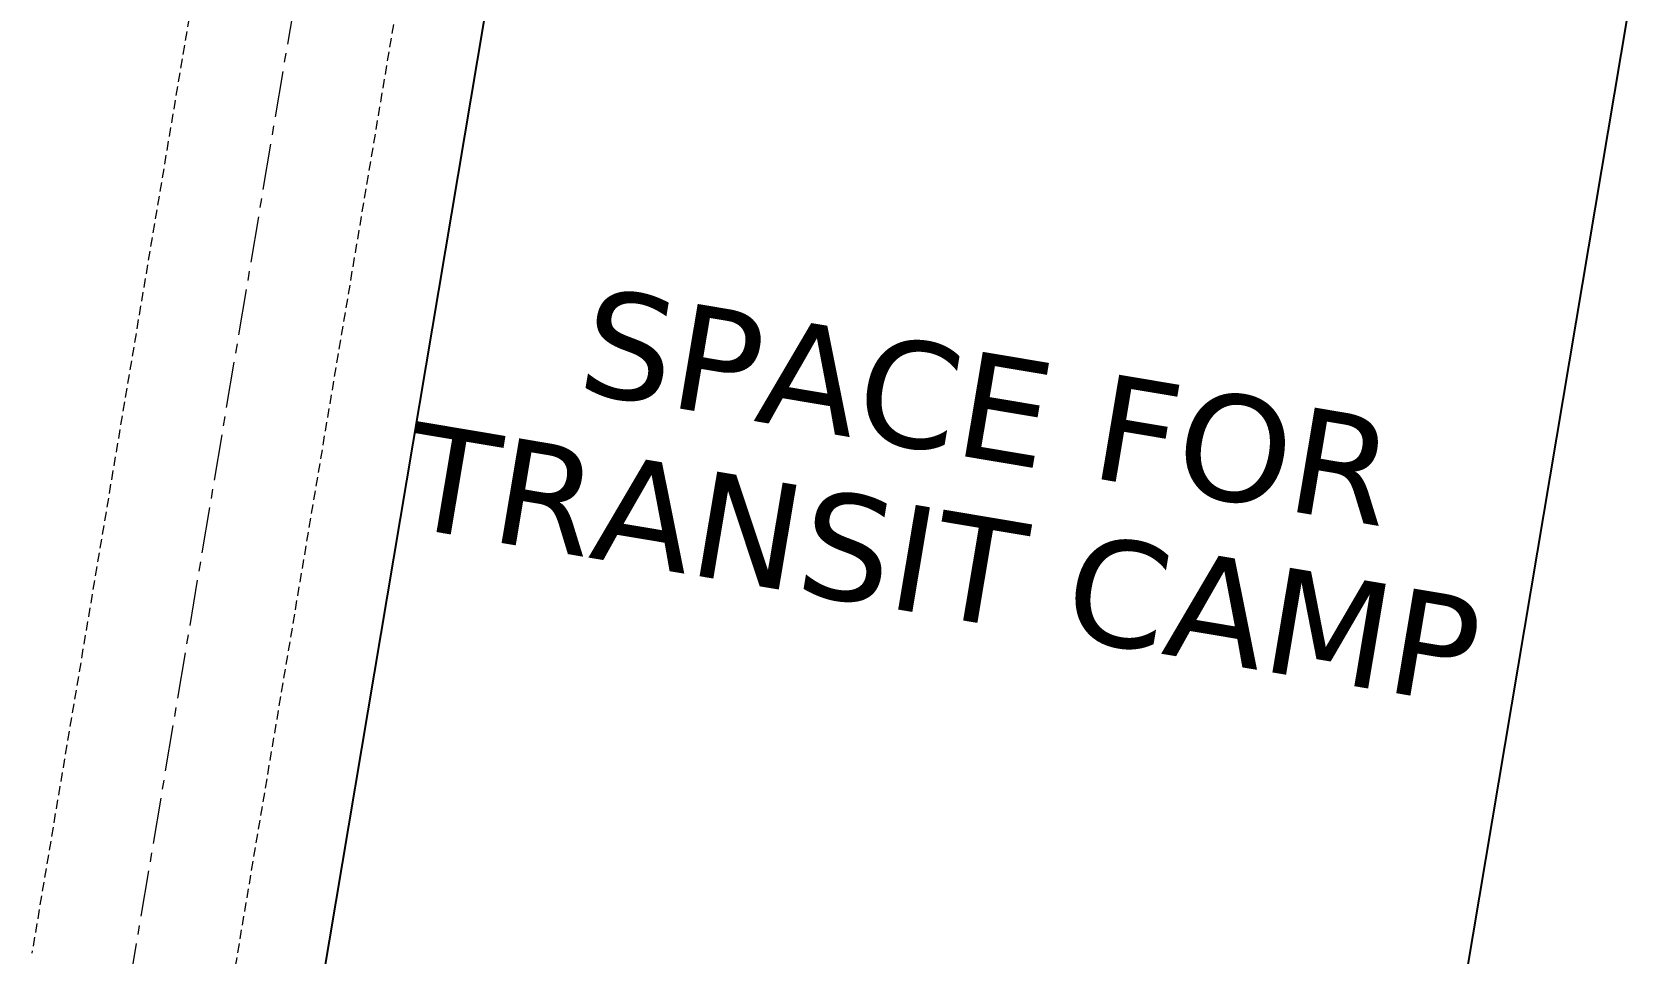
# Model space of a CAD drawing. Header units: feet. Extents: x 199174 to 214517, y 1645895 to 1656921.
# Drawn here: x 207616.06 to 207650, y 1653747.09 to 1653766.69 of the extents above; entities that cross this region are included whole.
import ezdxf

# ---------------------------------------------------------------- set-up
doc = ezdxf.new("R2010")
doc.units = ezdxf.units.FT
doc.header["$MEASUREMENT"] = 0
doc.linetypes.add('CENTER', pattern=[2, 1.25, -0.25, 0.25, -0.25])
doc.linetypes.add('HIDDEN', pattern=[0.375, 0.25, -0.125])
doc.layers.add('400 KV SUB', color=7, linetype='Continuous', true_color=0xffffdb)
doc.layers.add('E-LAY-CNTRL', color=1, linetype='CENTER', lineweight=0)
doc.layers.add('E-LAY-EXIST', color=8, linetype='HIDDEN', lineweight=0)
doc.layers.add('E-LAY-DIM', color=7, linetype='Continuous')
doc.layers.add('TXT', color=222, linetype='Continuous')
doc.styles.add('STYLE1', font='verdana.ttf')

# ---------------------------------------------------------------- blocks, each defined once
blk = doc.blocks.new('400kv')
at = {"layer": 'E-LAY-CNTRL'}
blk.add_line((145.412, 211.575, -0.311), (54.437, 232.154, -0.311), dxfattribs=at)
at = {"layer": 'E-LAY-DIM', "lineweight": -2, "elevation": -0.311}
blk.add_lwpolyline([(91.121, 218.566), (84.378, 188.755), (53.561, 195.726), (60.304, 225.537)], close=True, dxfattribs=at)
at = {"layer": 'E-LAY-EXIST'}
for p, q in [((100.895, 224.464, -0.311), (61.432, 233.391, -0.311)), ((92.674, 220.685, -0.311), (59.365, 228.22, -0.311))]:
    blk.add_line(p, q, dxfattribs=at)
at = {"layer": 'TXT', "linetype": 'Continuous', "style": 'STYLE1'}
for s, p in [('TRANSIT CAMP', (72.448, 222.776, -0.311)), ('SPACE FOR', (75.838, 217.828, -0.311))]:
    blk.add_text(s, height=2.88, rotation=257.254, dxfattribs=at).set_placement(p)

msp = doc.modelspace()

# ---------------------------------------------------------------- block references
at = {"layer": '400 KV SUB', "lineweight": -2, "xscale": 0.7840800000301468, "yscale": 0.7840800000301468, "zscale": 0.7840800000301468, "rotation": 93.2111979021931}
msp.add_blockref('400kv', (207801.472, 1653709.246, 0.244), dxfattribs=at)

doc.saveas('drawing.dxf')
